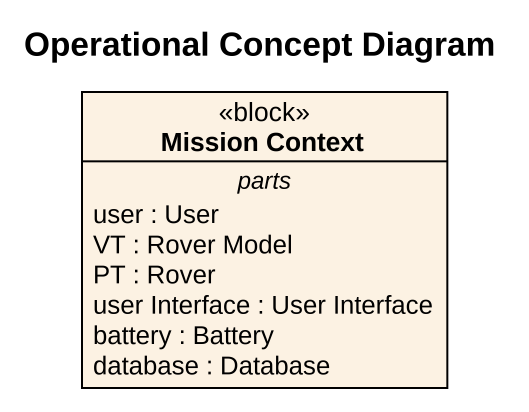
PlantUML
@startuml
title Operational Concept Diagram
hide circle
hide empty members
class "Mission Context" as Mission_Context <<block>> {
  -- parts --
  user : User
  VT : Rover Model
  PT : Rover
  user Interface : User Interface
  battery : Battery
  database : Database
}
@enduml
